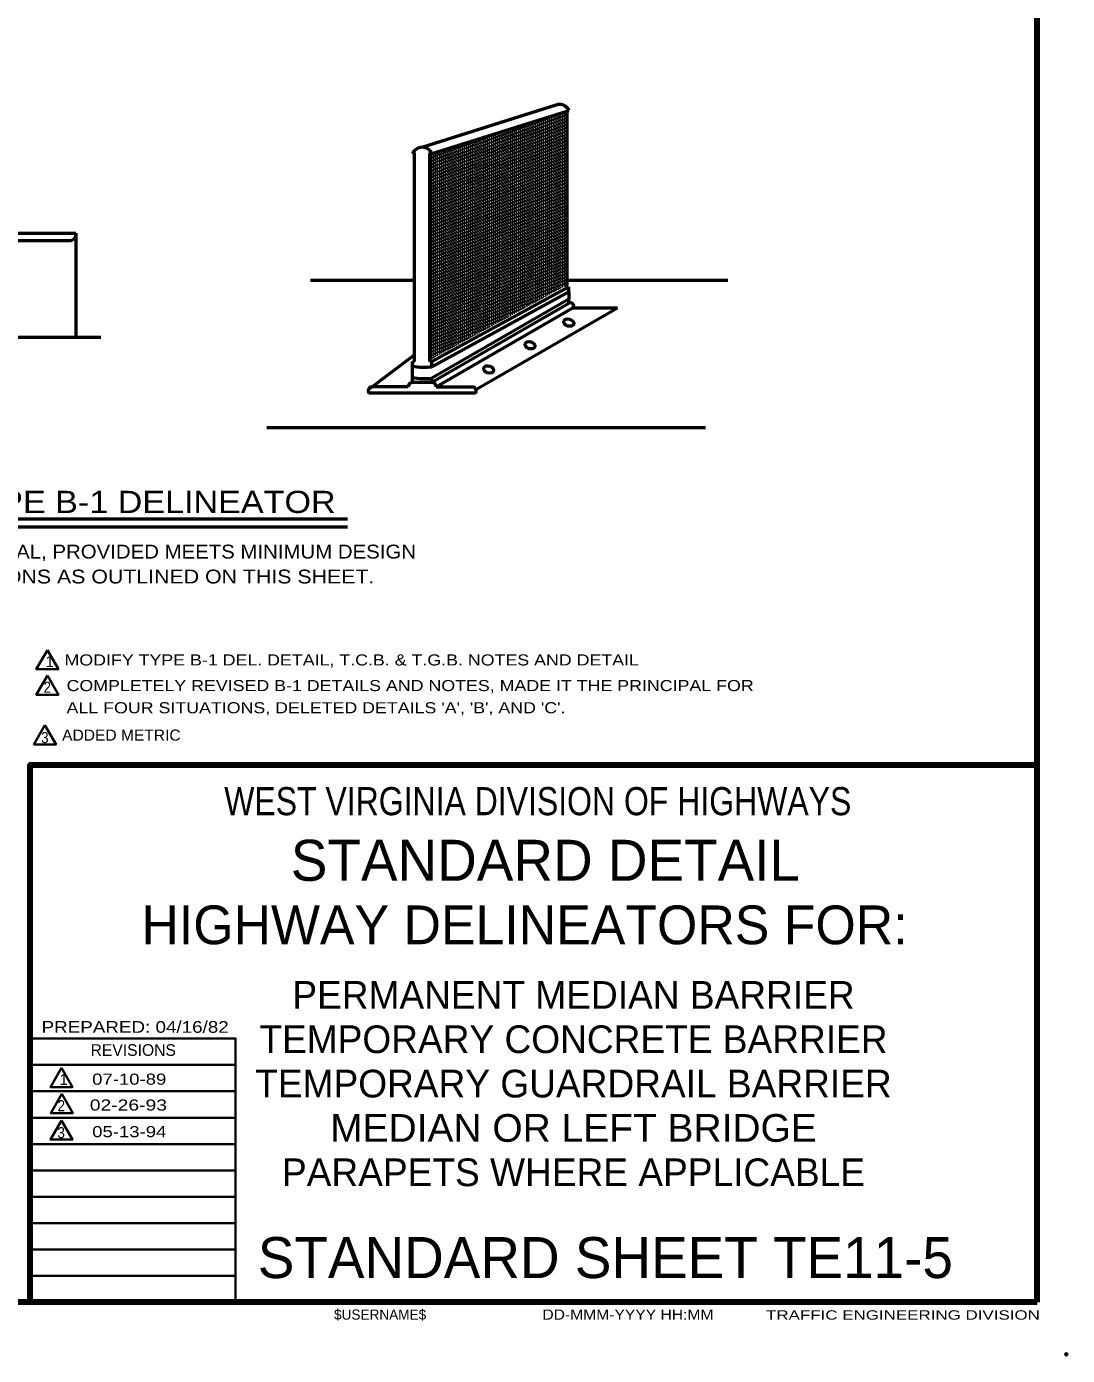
# Model space of a CAD drawing. Extents: x -108 to 748, y -62 to 482.
# Drawn here: x 522.6 to 747.9, y -62 to 225.7 of the extents above; entities that cross this region are included whole.
import ezdxf
from ezdxf.enums import TextEntityAlignment as Align

# ---------------------------------------------------------------- set-up
doc = ezdxf.new("R2010")
doc.units = 0
doc.header["$LTSCALE"] = 0.96
doc.header["$PDMODE"] = 32
doc.header["$PDSIZE"] = 0.48
doc.layers.add('1', color=7, linetype='Continuous', lineweight=35)
doc.layers.add('61', color=7, linetype='Continuous', lineweight=35)

msp = doc.modelspace()

# ---------------------------------------------------------------- linework, layer by layer
at = {"layer": '1', "lineweight": 158}
for q in [(741.3556, 475.6751), (741.3556, 65.8751), (-50.2444, -50.4249)]:
    msp.add_line((741.3556, -50.4249), q, dxfattribs=at)
at = {"layer": '1', "lineweight": 13}
for p, q in [((741.3556, -50.4249), (741.3556, 475.6751)), ((639.5754, 206.1034), (638.7027, 207.1434)), ((639.0262, 169.4405), (639.0262, 207.2456)), ((639.5754, 206.8035), (639.167, 207.2902)), ((639.4762, 169.6866), (639.4762, 207.3878)), ((629.5762, 164.2717), (629.5762, 204.2597)), ((639.5754, 192.802), (629.8806, 204.3558)), ((630.0262, 164.5178), (630.0262, 204.4019)), ((639.5754, 193.502), (630.3449, 204.5025)), ((630.4762, 164.7639), (630.4762, 204.5441)), ((639.5754, 194.2021), (630.8092, 204.6493)), ((630.9262, 165.0101), (630.9262, 204.6863)), ((639.5754, 194.9022), (631.2735, 204.796)), ((631.3762, 165.2562), (631.3762, 204.8285)), ((639.5754, 195.6023), (631.7378, 204.9427)), ((631.8262, 165.5024), (631.8262, 204.9706)), ((639.5754, 196.3023), (632.2021, 205.0894)), ((632.2762, 165.7484), (632.2762, 205.1128)), ((639.5754, 197.0024), (632.6665, 205.2361)), ((632.7262, 165.9946), (632.7262, 205.255)), ((639.5754, 197.7025), (633.1308, 205.3829)), ((633.1762, 166.2407), (633.1762, 205.3972)), ((639.5754, 198.4026), (633.5951, 205.5296)), ((633.6262, 166.4869), (633.6262, 205.5394)), ((639.5754, 199.1027), (634.0594, 205.6763)), ((634.0762, 166.733), (634.0762, 205.6816)), ((639.5754, 199.8027), (634.5238, 205.823)), ((634.5262, 166.9791), (634.5262, 205.8238)), ((634.9762, 167.2253), (634.9762, 205.966)), ((639.5754, 200.5028), (634.9881, 205.9697)), ((635.4262, 167.4714), (635.4262, 206.1081)), ((639.5754, 201.2029), (635.4524, 206.1164)), ((635.8762, 167.7176), (635.8762, 206.2503)), ((639.5754, 201.9029), (635.9167, 206.2631)), ((636.3262, 167.9636), (636.3262, 206.3925)), ((639.5754, 202.6031), (636.3811, 206.4098)), ((636.7762, 168.2098), (636.7762, 206.5347)), ((639.5754, 203.3031), (636.8454, 206.5565)), ((637.2262, 168.4559), (637.2262, 206.6769)), ((639.5754, 204.0032), (637.3097, 206.7033)), ((637.6762, 168.7021), (637.6762, 206.8191)), ((639.5754, 204.7033), (637.774, 206.85)), ((638.1262, 168.9482), (638.1262, 206.9613)), ((639.5754, 205.4033), (638.2384, 206.9967)), ((638.5762, 169.1943), (638.5762, 207.1035)), ((620.5762, 159.349), (620.5762, 201.4159)), ((639.5754, 178.8005), (620.5941, 201.4215)), ((621.0262, 159.5951), (621.0262, 201.558)), ((639.5754, 179.5005), (621.0584, 201.5682)), ((621.4762, 159.8413), (621.4762, 201.7002)), ((639.5754, 180.2006), (621.5227, 201.7149)), ((621.9262, 160.0874), (621.9262, 201.8424)), ((639.5754, 180.9007), (621.9871, 201.8616)), ((622.3762, 160.3335), (622.3762, 201.9846)), ((639.5754, 181.6007), (622.4514, 202.0084)), ((622.8262, 160.5797), (622.8262, 202.1268)), ((639.5754, 182.3009), (622.9157, 202.1551)), ((623.2762, 160.8258), (623.2762, 202.269)), ((639.5754, 183.0009), (623.38, 202.3018)), ((623.7262, 161.072), (623.7262, 202.4112)), ((639.5754, 183.701), (623.8444, 202.4485)), ((624.1762, 161.3181), (624.1762, 202.5534)), ((639.5754, 184.4011), (624.3087, 202.5953)), ((624.6262, 161.5642), (624.6262, 202.6955)), ((639.5754, 185.1011), (624.773, 202.742)), ((625.0762, 161.8103), (625.0762, 202.8377)), ((639.5754, 185.8012), (625.2373, 202.8887)), ((625.5262, 162.0565), (625.5262, 202.9799)), ((639.5754, 186.5013), (625.7017, 203.0354)), ((625.9762, 162.3026), (625.9762, 203.1221)), ((639.5754, 187.2014), (626.166, 203.1821)), ((626.4262, 162.5487), (626.4262, 203.2643)), ((639.5754, 187.9014), (626.6303, 203.3288)), ((626.8762, 162.7949), (626.8762, 203.4065)), ((639.5754, 188.6015), (627.0946, 203.4755)), ((627.3262, 163.041), (627.3262, 203.5487)), ((639.5754, 189.3016), (627.559, 203.6222)), ((627.7762, 163.2872), (627.7762, 203.6909)), ((639.5754, 190.0016), (628.0233, 203.7689)), ((628.2262, 163.5332), (628.2262, 203.8331)), ((639.5754, 190.7018), (628.4876, 203.9156)), ((628.6762, 163.7794), (628.6762, 203.9753)), ((639.5754, 191.4018), (628.9519, 204.0624)), ((629.1262, 164.0255), (629.1262, 204.1175)), ((639.5754, 192.1019), (629.4163, 204.2091)), ((636.7331, 168.1862), (611.3076, 198.4871)), ((611.5762, 154.4264), (611.5762, 198.572)), ((637.1358, 168.4064), (611.7719, 198.6339)), ((612.0262, 154.6725), (612.0262, 198.7142)), ((637.5384, 168.6267), (612.2362, 198.7806)), ((612.4762, 154.9186), (612.4762, 198.8564)), ((637.9411, 168.8469), (612.7006, 198.9273)), ((612.9262, 155.1647), (612.9262, 198.9986)), ((638.3437, 169.0671), (613.1649, 199.074)), ((613.3762, 155.4109), (613.3762, 199.1408)), ((638.7463, 169.2874), (613.6292, 199.2207)), ((613.8262, 155.657), (613.8262, 199.283)), ((639.1489, 169.5076), (614.0935, 199.3675)), ((614.2762, 155.9031), (614.2762, 199.4252)), ((639.5516, 169.7278), (614.5579, 199.5142)), ((614.7262, 156.1493), (614.7262, 199.5674)), ((639.5754, 170.3996), (615.0222, 199.6609)), ((615.1762, 156.3954), (615.1762, 199.7096)), ((639.5754, 171.0996), (615.4865, 199.8076)), ((615.6262, 156.6416), (615.6262, 199.8518)), ((639.5754, 171.7997), (615.9508, 199.9544)), ((616.0762, 156.8877), (616.0762, 199.994)), ((639.5754, 172.4998), (616.4152, 200.1011)), ((616.5262, 157.1338), (616.5262, 200.1362)), ((639.5754, 173.1998), (616.8795, 200.2478)), ((616.9762, 157.3799), (616.9762, 200.2784)), ((639.5754, 173.9), (617.3438, 200.3945)), ((617.4262, 157.6261), (617.4262, 200.4205)), ((639.5754, 174.6), (617.8081, 200.5412)), ((617.8762, 157.8722), (617.8762, 200.5627)), ((639.5754, 175.3001), (618.2725, 200.6879)), ((618.3262, 158.1183), (618.3262, 200.7049)), ((639.5754, 176.0002), (618.7368, 200.8346)), ((618.7762, 158.3645), (618.7762, 200.8471)), ((639.5754, 176.7002), (619.2011, 200.9813)), ((619.2262, 158.6106), (619.2262, 200.9893)), ((639.5754, 177.4003), (619.6654, 201.128)), ((619.6762, 158.8568), (619.6762, 201.1315)), ((620.1262, 159.1029), (620.1262, 201.2737)), ((639.5754, 178.1004), (620.1298, 201.2748)), ((635.5252, 167.5256), (609.9022, 198.0619)), ((635.1226, 167.3053), (609.9022, 197.3618)), ((634.7199, 167.0851), (609.9022, 196.6617)), ((634.3173, 166.8649), (609.9022, 195.9617)), ((610.2262, 153.6879), (610.2262, 198.1853)), ((635.9278, 167.7458), (610.3789, 198.1937)), ((610.6762, 153.9341), (610.6762, 198.2876)), ((636.3305, 167.966), (610.8433, 198.3404)), ((611.1262, 154.1802), (611.1262, 198.4298)), ((633.9146, 166.6446), (609.9022, 195.2616)), ((633.512, 166.4244), (609.9022, 194.5615)), ((633.1093, 166.2041), (609.9022, 193.8614)), ((632.7067, 165.9839), (609.9022, 193.1614)), ((632.3041, 165.7637), (609.9022, 192.4613)), ((631.9015, 165.5435), (609.9022, 191.7612)), ((631.4988, 165.3233), (609.9022, 191.0612)), ((631.0962, 165.103), (609.9022, 190.361)), ((630.6935, 164.8828), (609.9022, 189.661)), ((630.2909, 164.6626), (609.9022, 188.9609)), ((629.8882, 164.4423), (609.9022, 188.2608)), ((629.4856, 164.2221), (609.9022, 187.5608)), ((629.083, 164.0019), (609.9022, 186.8606)), ((628.6804, 163.7816), (609.9022, 186.1606)), ((628.2777, 163.5614), (609.9022, 185.4605)), ((627.8751, 163.3412), (609.9022, 184.7604)), ((627.4724, 163.121), (609.9022, 184.0604)), ((627.0697, 162.9008), (609.9022, 183.3603)), ((626.6671, 162.6805), (609.9022, 182.6602)), ((626.2645, 162.4603), (609.9022, 181.9601)), ((625.8619, 162.24), (609.9022, 181.2601)), ((625.4592, 162.0198), (609.9022, 180.56)), ((625.0566, 161.7996), (609.9022, 179.8599)), ((624.6539, 161.5793), (609.9022, 179.1599)), ((624.2513, 161.3591), (609.9022, 178.4597)), ((623.8486, 161.1389), (609.9022, 177.7597)), ((623.446, 160.9187), (609.9022, 177.0596)), ((623.0434, 160.6985), (609.9022, 176.3595)), ((622.6408, 160.4782), (609.9022, 175.6595)), ((622.2381, 160.258), (609.9022, 174.9594)), ((621.8355, 160.0378), (609.9022, 174.2593)), ((621.4328, 159.8175), (609.9022, 173.5592)), ((621.0302, 159.5973), (609.9022, 172.8592)), ((620.6275, 159.377), (609.9022, 172.1591)), ((620.2249, 159.1568), (609.9022, 171.459)), ((619.8223, 158.9366), (609.9022, 170.759)), ((619.4197, 158.7164), (609.9022, 170.0588)), ((619.017, 158.4962), (609.9022, 169.3588)), ((618.6143, 158.276), (609.9022, 168.6587)), ((618.2117, 158.0557), (609.9022, 167.9586)), ((617.809, 157.8355), (609.9022, 167.2586)), ((617.4064, 157.6152), (609.9022, 166.5585)), ((617.0038, 157.395), (609.9022, 165.8584)), ((616.6012, 157.1748), (609.9022, 165.1583)), ((616.1985, 156.9545), (609.9022, 164.4583)), ((615.7959, 156.7343), (609.9022, 163.7582)), ((615.3932, 156.5141), (609.9022, 163.0581)), ((614.9906, 156.2939), (609.9022, 162.358)), ((614.5879, 156.0737), (609.9022, 161.6579)), ((614.1853, 155.8534), (609.9022, 160.9579)), ((613.7827, 155.6332), (609.9022, 160.2578)), ((613.3801, 155.413), (609.9022, 159.5577)), ((612.9774, 155.1927), (609.9022, 158.8577)), ((612.5748, 154.9725), (609.9022, 158.1575)), ((612.1721, 154.7522), (609.9022, 157.4575)), ((611.7695, 154.532), (609.9022, 156.7574)), ((611.3668, 154.3118), (609.9022, 156.0573)), ((610.9642, 154.0916), (609.9022, 155.3573)), ((610.5616, 153.8714), (609.9022, 154.6572)), ((610.1589, 153.6511), (609.9022, 153.9571))]:
    msp.add_line(p, q, dxfattribs=at)
at = {"layer": '1', "lineweight": 53}
for p, q in [((608.2422, 199.5563), (637.4654, 208.7903)), ((639.5754, 207.4193), (640.0045, 207.5548)), ((639.5754, 207.4193), (639.5754, 169.7408)), ((509.8597, 180.9848), (533.2616, 180.9848)), ((517.4482, 179.4098), (532.1366, 179.4098)), ((533.2616, 180.9848), (533.2616, 158.4848)), ((584.0572, 170.8211), (606.5821, 170.8211)), ((639.5754, 170.8211), (674.3849, 170.8211)), ((639.5754, 169.1693), (639.5754, 169.7408)), ((610.3522, 153.1853), (639.9703, 169.3853)), ((639.9703, 168.2664), (639.9703, 169.3853)), ((610.3522, 148.6853), (639.9703, 165.7853)), ((611.2487, 147.7068), (640.8668, 164.8068)), ((619.8658, 147.1292), (650.4844, 164.8068)), ((640.8668, 164.8068), (650.4844, 164.8068)), ((513.1235, 158.4848), (538.6616, 158.4848)), ((596.6184, 147.1292), (606.5821, 154.6619)), ((606.1321, 153.1853), (606.5821, 153.1853)), ((606.1321, 152.1542), (606.1321, 153.1853)), ((609.9022, 153.1853), (609.9022, 153.5107)), ((610.3522, 153.1853), (609.9022, 153.1853)), ((610.3522, 152.0664), (610.3522, 153.1853)), ((606.1321, 149.7352), (606.1321, 152.1542)), ((606.1321, 149.7352), (606.1321, 152.1542)), ((610.3522, 148.6853), (610.3522, 149.5888)), ((605.2355, 147.7068), (597.1355, 147.7068)), ((606.1321, 148.6853), (610.3522, 148.6853)), ((611.2487, 147.7068), (619.3487, 147.7068)), ((619.7987, 146.3568), (596.6855, 146.3568)), ((574.6118, 138.898), (669.5572, 138.898)), ((505.7729, 119.1464), (592.0959, 119.1464)), ((505.7729, 117.3841), (592.0959, 117.3841))]:
    msp.add_line(p, q, dxfattribs=at)
at = {"layer": '1'}
for p, q in [((567.8556, 0.9751), (523.3556, 0.9751)), ((567.8556, -4.7249), (523.3556, -4.7249)), ((567.8556, -10.5249), (523.3556, -10.5249)), ((567.8556, -16.2249), (523.3556, -16.2249)), ((567.8556, -21.9249), (523.3556, -21.9249)), ((567.8556, -27.6249), (523.3556, -27.6249)), ((567.8556, -33.3249), (523.3556, -33.3249)), ((567.8556, -39.0249), (523.3556, -39.0249)), ((567.8556, -44.7249), (523.3556, -44.7249))]:
    msp.add_line(p, q, dxfattribs=at)
at = {"layer": '1', "lineweight": 53}
for points in [[(609.9022, 153.5107), (609.9022, 198.1853), (610.3522, 198.1853), (639.5754, 207.4192)], [(606.5821, 153.1853), (606.5821, 198.1853), (606.1321, 198.1853)], [(610.3522, 152.0664), (639.9703, 168.2664), (639.9703, 166.6888)], [(610.3522, 152.0664), (639.9703, 168.2664), (639.9703, 166.6888), (610.3522, 149.5888)], [(639.9703, 165.7853), (639.9703, 166.6888), (610.3522, 149.5888)], [(606.1321, 148.6853), (606.1321, 149.7352), (606.1321, 152.1542)]]:
    msp.add_lwpolyline(points, dxfattribs=at)
at = {"layer": '1'}
for points in [[(527.1022, 90.7249), (524.7022, 86.568), (529.5022, 86.568)], [(527.1022, 85.2136), (524.7022, 81.0567), (529.5022, 81.0567)], [(526.5938, 74.4512), (524.1938, 70.2943), (528.9938, 70.2943)], [(530.1674, 0.2638), (527.7674, -3.8931), (532.5674, -3.8931)], [(530.2238, -5.3351), (527.8238, -9.492), (532.6238, -9.492)], [(530.1674, -11.0991), (527.7674, -15.256), (532.5674, -15.256)]]:
    msp.add_lwpolyline(points, close=True, dxfattribs=at)
at = {"layer": '1', "lineweight": 158}
msp.add_lwpolyline([(523.3556, -50.4249), (523.3556, 65.8751), (741.3556, 65.8751)], dxfattribs=at)
at = {"layer": '1'}
msp.add_lwpolyline([(567.8556, -50.4249), (567.8556, 6.6751), (523.3556, 6.6751)], dxfattribs=at)
at = {"layer": '1', "lineweight": 53}
for centre, radius, start, end in [((637.9938, 206.6493), 2.2052, 24.24274, 103.86313), ((608.2421, 197.2471), 2.3092, 23.97063, 156.02937), ((532.0056, 180.6926), 1.2896, 275.83245, 13.09219), ((640.3627, 165.2449), 0.6678, 319.0044, 125.99342), ((608.5846, 168.5771), 16.605, 261.50666, 276.11052), ((608.7062, 163.0425), 13.554, 259.05222, 276.97493), ((597.5443, 146.8205), 0.976, 114.76219, 208.36791), ((606.1321, 147.7853), 0.9, 90, 184.99928), ((610.3521, 147.7853), 0.9, 355.00162, 90), ((618.9399, 146.8205), 0.976, 331.63209, 65.23781)]:
    msp.add_arc(centre, radius, start, end, dxfattribs=at)
for centre in [(639.9609, 161.6138), (631.5674, 156.7069), (622.6288, 151.4729)]:
    msp.add_ellipse(centre, major_axis=(-1.076, 0.3195), ratio=0.688779, dxfattribs=at)
at = {"layer": '1'}
msp.add_point((747.6556, -61.7249), dxfattribs=at)
at = {"layer": '61', "lineweight": 53}
for q in [(588.6556, -50.4249), (588.6556, -50.4249), (588.6556, -50.4249), (588.9556, -50.4249), (588.9556, -50.4249)]:
    msp.add_line((741.3556, -50.4249), q, dxfattribs=at)

# ---------------------------------------------------------------- texts
at = {"layer": '1'}
for s, height, width, p in [('TYPE B-1 DELINEATOR', 4.8, 1.15, (548.4841, 120.3991)), ('WEST VIRGINIA DIVISION OF HIGHWAYS', 6.089, 0.85, (633.2556, 54.9751)), ('07-10-89', 2.4, 1.25, (544.8268, -3.3625)), ('02-26-93', 2.4, 1.3, (544.645, -8.9581)), ('MEDIAN OR LEFT BRIDGE', 6, 1.05, (640.9842, -15.7222)), ('05-13-94', 2.4, 1.25, (544.8364, -14.7254))]:
    msp.add_text(s, height=height, dxfattribs=dict(at, width=width)).set_placement(p, align=Align.CENTER)
for s, height, width, p in [('SHAPE NOMINAL, PROVIDED MEETS MINIMUM DESIGN', 3, 1.1, (489.458, 110.54)), ('SPECIFICATIONS AS OUTLINED ON THIS SHEET.', 3, 1.15, (489.458, 105.14)), ('MODIFY TYPE B-1 DEL. DETAIL, T.C.B. & T.G.B. NOTES AND DETAIL', 2.4, 1.2, (530.8125, 87.3888)), ('2', 2.4, 0.9, (526.2901, 81.4765)), ('COMPLETELY REVISED B-1 DETAILS AND NOTES, MADE IT THE PRINCIPAL FOR', 2.4, 1.2, (531.262, 81.8395)), ("ALL FOUR SITUATIONS, DELETED DETAILS 'A', 'B', AND 'C'.", 2.4, 1.2, (531.262, 77.0395)), ('3', 2.4, 0.9, (525.7682, 70.5879)), ('ADDED METRIC', 2.4, 1.05, (530.3041, 71.1151)), ('PREPARED: 04/16/82', 2.537, 1.2, (525.8556, 7.8751)), ('2', 2.4, 0.9, (529.3167, -9.0954)), ('3', 2.4, 0.9, (529.2865, -14.9459)), ('DD-MMM-YYYY HH:MM', 2.2, 1.15, (634.2556, -54.2249)), ('TRAFFIC ENGINEERING DIVISION', 2.031, 1.35, (682.6556, -54.2249))]:
    msp.add_text(s, height=height, dxfattribs=dict(at, width=width)).set_placement(p)
for s, height, p in [('1', 2.4, (526.7003, 87.0311)), ('REVISIONS', 2.537, (536.4556, 2.8751)), ('1', 2.4, (529.7599, -3.4252)), ('STANDARD SHEET TE11-5', 8.881, (572.6556, -45.2249)), ('$USERNAME$', 2.2, (589.1556, -54.2249))]:
    msp.add_text(s, height=height, dxfattribs=at).set_placement(p)
for s, height, p in [('STANDARD DETAIL', 8.881, (634.9056, 40.7751)), ('HIGHWAY DELINEATORS FOR:', 8.391, (630.3813, 27.0464)), ('PERMANENT MEDIAN BARRIER', 6, (640.9842, 13.0778)), ('TEMPORARY CONCRETE BARRIER', 6, (640.9841, 3.4778)), ('TEMPORARY GUARDRAIL BARRIER', 6, (640.9842, -6.1222)), ('PARAPETS WHERE APPLICABLE', 6, (640.9841, -25.3222))]:
    msp.add_text(s, height=height, dxfattribs=at).set_placement(p, align=Align.CENTER)

doc.saveas('drawing.dxf')
